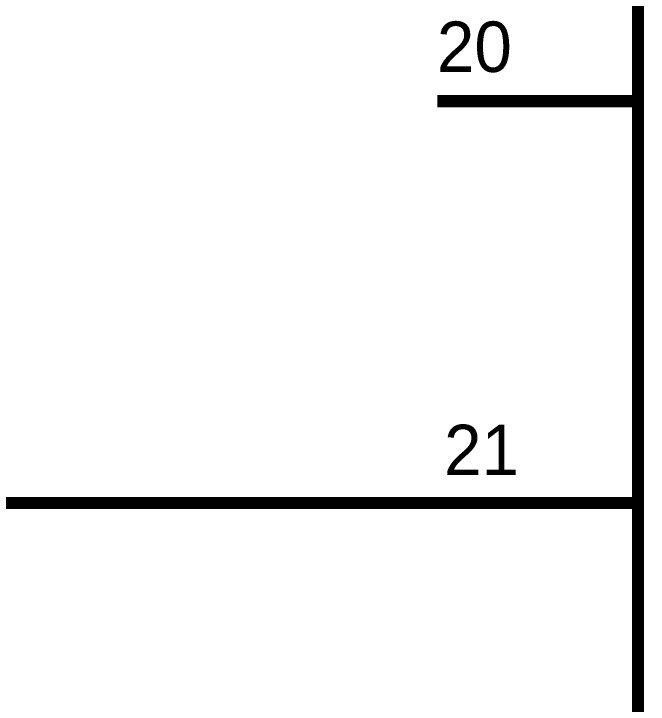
# Model space of a CAD drawing. Header units: inches. Extents: x 0 to 594, y 0 to 420.
# Drawn here: x 249.47 to 265.26, y 197.49 to 214.67 of the extents above; entities that cross this region are included whole.
import ezdxf

# ---------------------------------------------------------------- set-up
doc = ezdxf.new("R2010")
doc.units = ezdxf.units.IN
doc.layers.add('Sheet', color=255, linetype='Continuous')

msp = doc.modelspace()

# ---------------------------------------------------------------- linework, layer by layer
at = {"layer": 'Sheet'}
msp.add_lwpolyline([(265.004, 309.994, 0.3, 0.3, 0), (352.503, 309.994, 0.3, 0.3, 0), (352.503, 135.002, 0.3, 0.3, 0), (265.004, 135.002, 0.3, 0.3, 0), (265.004, 309.994, 0.3, 0.3, 0)], format="xyseb", close=True, dxfattribs=at)
for points in [[(265.004, 212.497, 0.3, 0.3, 0), (260.009, 212.497, 0.3, 0.3, 0)], [(240.008, 202.497, 0.3, 0.3, 0), (245.003, 202.497, 0.3, 0.3, 0), (260.009, 202.497, 0.3, 0.3, 0)], [(265.004, 202.497, 0.3, 0.3, 0), (260.009, 202.497, 0.3, 0.3, 0)]]:
    msp.add_lwpolyline(points, format="xyseb", dxfattribs=at)

# ---------------------------------------------------------------- texts
for s, p in [('20', (259.998, 213.225)), ('21', (260.177, 203.191))]:
    msp.add_text(s, height=1.2543, dxfattribs=at).set_placement(p)

doc.saveas('drawing.dxf')
